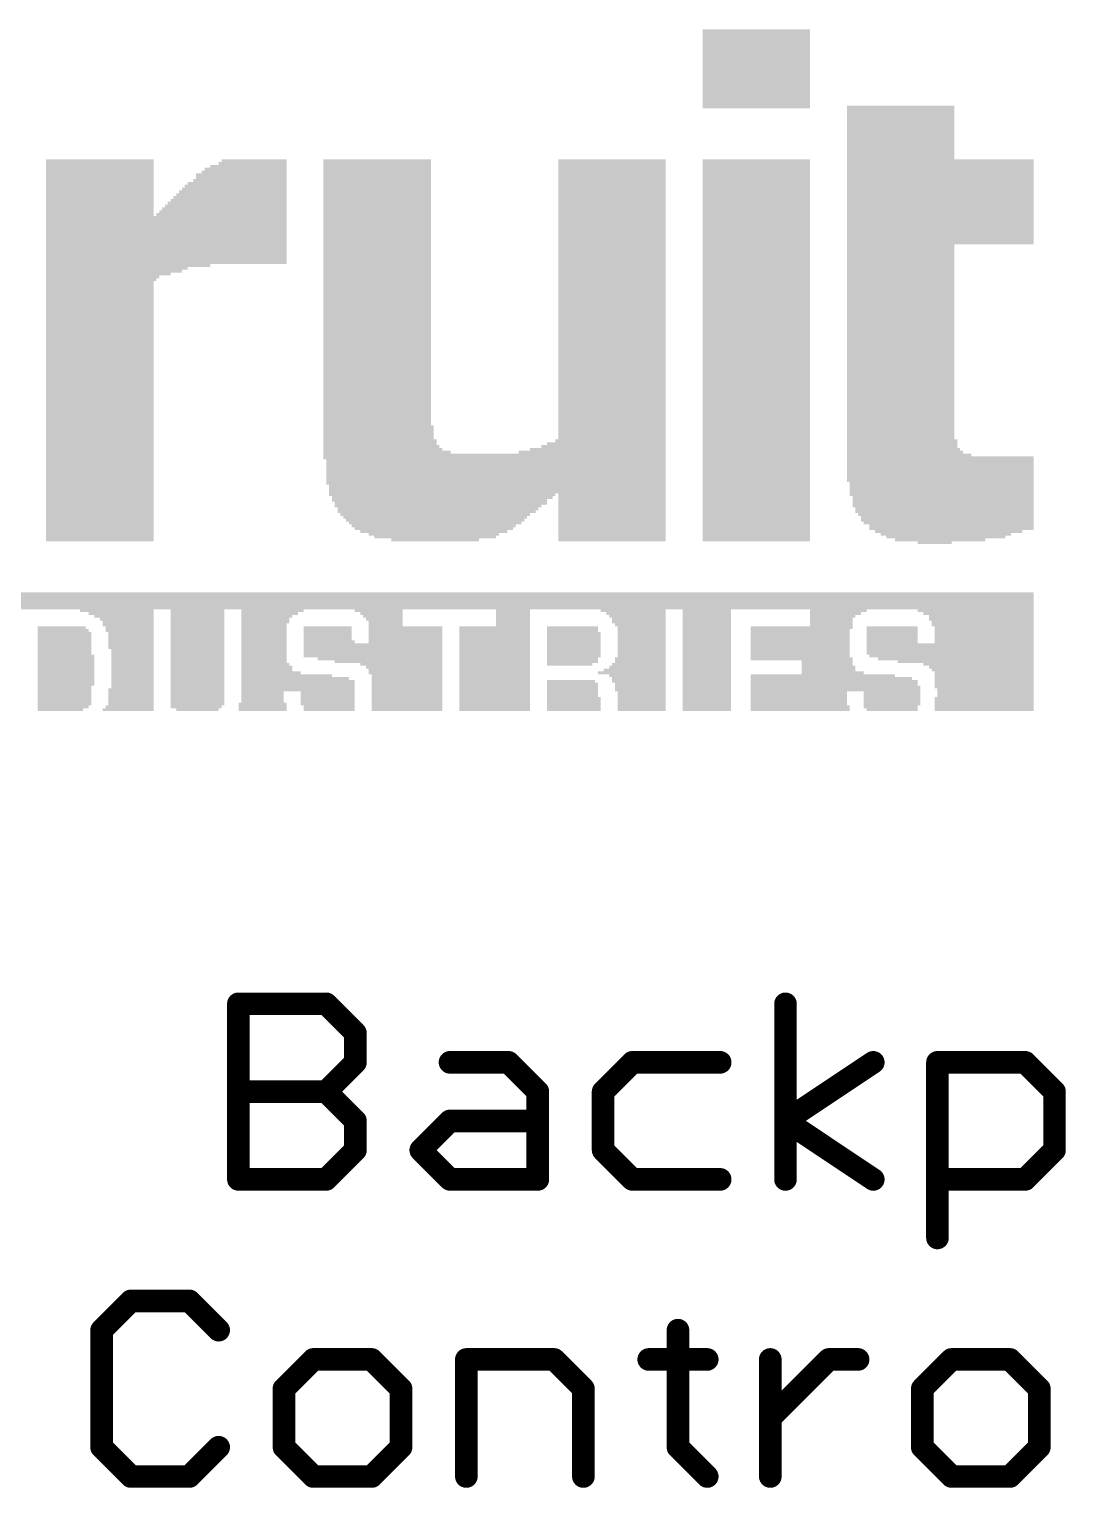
# Model space of a CAD drawing. Extents: x -31 to 165, y 0 to 136.
# Drawn here: x 90.23 to 99.54, y 23.62 to 36.72 of the extents above; entities that cross this region are included whole.
import ezdxf

# ---------------------------------------------------------------- set-up
doc = ezdxf.new("R2010")
doc.units = 0
doc.layers.add('21', color=40, linetype='CONTINUOUS')

# ---------------------------------------------------------------- blocks, each defined once
blk = doc.blocks.new('RECT')
blk.add_solid([(-0.5, -0.5), (0.5, -0.5), (-0.5, 0.5), (0.5, 0.5)])

msp = doc.modelspace()

# ---------------------------------------------------------------- linework, layer by layer
at = {"layer": '21', "const_width": 0.2032}
for points in [[(92.111, 26.3906), (92.111, 27.9667)], [(92.111, 27.9667), (92.899, 27.9667)], [(92.899, 27.9667), (93.1617, 27.7041)], [(97.0224, 26.3906), (97.0224, 27.9667)], [(93.1617, 27.7041), (93.1617, 27.4414)], [(93.1617, 27.4414), (92.899, 27.1787)], [(94.0108, 27.4414), (94.5362, 27.4414)], [(94.5362, 27.4414), (94.7989, 27.1787)], [(95.648, 27.4414), (95.3853, 27.1787)], [(96.436, 27.4414), (95.648, 27.4414)], [(97.0224, 26.916), (97.8105, 27.4414)], [(98.3867, 25.8652), (98.3867, 27.4414)], [(98.3867, 27.4414), (99.1748, 27.4414)], [(99.1748, 27.4414), (99.4375, 27.1787)], [(92.111, 27.1787), (92.899, 27.1787)], [(92.899, 27.1787), (93.1617, 26.916)], [(94.7989, 27.1787), (94.7989, 26.3906)], [(95.3853, 27.1787), (95.3853, 26.6533)], [(99.4375, 27.1787), (99.4375, 26.6533)], [(93.1617, 26.916), (93.1617, 26.6533)], [(93.7481, 26.6533), (94.0108, 26.916)], [(94.0108, 26.916), (94.7989, 26.916)], [(97.8105, 26.3906), (97.0224, 26.916)], [(93.1617, 26.6533), (92.899, 26.3906)], [(94.0108, 26.3906), (93.7481, 26.6533)], [(95.3853, 26.6533), (95.648, 26.3906)], [(99.4375, 26.6533), (99.1748, 26.3906)], [(92.899, 26.3906), (92.111, 26.3906)], [(94.7989, 26.3906), (94.0108, 26.3906)], [(95.648, 26.3906), (96.436, 26.3906)], [(99.1748, 26.3906), (98.3867, 26.3906)], [(91.1458, 25.2997), (90.8831, 25.0371)], [(91.6712, 25.2997), (91.1458, 25.2997)], [(91.9339, 25.0371), (91.6712, 25.2997)], [(90.8831, 25.0371), (90.8831, 23.9863)], [(96.0573, 25.0371), (96.0573, 23.9863)], [(92.7829, 24.7744), (92.5202, 24.5117)], [(93.3083, 24.7744), (92.7829, 24.7744)], [(93.571, 24.5117), (93.3083, 24.7744)], [(94.1574, 23.7236), (94.1574, 24.7744)], [(94.1574, 24.7744), (94.9455, 24.7744)], [(94.9455, 24.7744), (95.2082, 24.5117)], [(95.7946, 24.7744), (96.3199, 24.7744)], [(96.886, 23.7236), (96.886, 24.7744)], [(96.886, 24.249), (97.4114, 24.7744)], [(97.4114, 24.7744), (97.6741, 24.7744)], [(98.513, 24.7744), (98.2503, 24.5117)], [(99.0384, 24.7744), (98.513, 24.7744)], [(99.3011, 24.5117), (99.0384, 24.7744)], [(92.5202, 24.5117), (92.5202, 23.9863)], [(93.571, 23.9863), (93.571, 24.5117)], [(95.2082, 24.5117), (95.2082, 23.7236)], [(98.2503, 24.5117), (98.2503, 23.9863)], [(99.3011, 23.9863), (99.3011, 24.5117)], [(90.8831, 23.9863), (91.1458, 23.7236)], [(91.6712, 23.7236), (91.9339, 23.9863)], [(92.5202, 23.9863), (92.7829, 23.7236)], [(93.3083, 23.7236), (93.571, 23.9863)], [(96.0573, 23.9863), (96.3199, 23.7236)], [(98.2503, 23.9863), (98.513, 23.7236)], [(99.0384, 23.7236), (99.3011, 23.9863)], [(91.1458, 23.7236), (91.6712, 23.7236)], [(92.7829, 23.7236), (93.3083, 23.7236)], [(98.513, 23.7236), (99.0384, 23.7236)]]:
    msp.add_lwpolyline(points, dxfattribs=at)
at = {"layer": '21', "const_width": 0.1016}
for points in [[(92.1618, 27.9667, 1), (92.0602, 27.9667)], [(92.111, 28.0175, 1), (92.111, 27.9159)], [(92.935, 28.0027, 1), (92.8631, 27.9308)], [(92.899, 27.9159, 1), (92.899, 28.0175)], [(97.0732, 27.9667, 1), (96.9716, 27.9667)], [(93.2125, 27.7041, 1), (93.1109, 27.7041)], [(93.1258, 27.6681, 1), (93.1976, 27.74)], [(93.1976, 27.4054, 1), (93.1258, 27.4773)], [(94.0108, 27.4922, 1), (94.0108, 27.3906)], [(94.5721, 27.4773, 1), (94.5003, 27.4054)], [(94.5362, 27.3906, 1), (94.5362, 27.4922)], [(95.648, 27.4922, 1), (95.648, 27.3906)], [(95.6839, 27.4054, 1), (95.612, 27.4773)], [(96.436, 27.3906, 1), (96.436, 27.4922)], [(97.8387, 27.3991, 1), (97.7823, 27.4836)], [(98.4375, 27.4414, 1), (98.3359, 27.4414)], [(98.3867, 27.4922, 1), (98.3867, 27.3906)], [(99.2107, 27.4773, 1), (99.1389, 27.4054)], [(99.1748, 27.3906, 1), (99.1748, 27.4922)], [(93.1109, 27.4414, 1), (93.2125, 27.4414)], [(92.111, 27.2295, 1), (92.111, 27.1279)], [(92.935, 27.2146, 1), (92.8631, 27.1428)], [(92.8631, 27.2146, 1), (92.935, 27.1428)], [(92.899, 27.1279, 1), (92.899, 27.2295)], [(94.8497, 27.1787, 1), (94.7481, 27.1787)], [(94.763, 27.1428, 1), (94.8348, 27.2146)], [(95.4361, 27.1787, 1), (95.3345, 27.1787)], [(95.3494, 27.2146, 1), (95.4212, 27.1428)], [(99.4883, 27.1787, 1), (99.3867, 27.1787)], [(99.4016, 27.1428, 1), (99.4734, 27.2146)], [(93.2125, 26.916, 1), (93.1109, 26.916)], [(93.1258, 26.8801, 1), (93.1976, 26.9519)], [(94.0108, 26.9668, 1), (94.0108, 26.8652)], [(94.0467, 26.8801, 1), (93.9749, 26.9519)], [(94.7989, 26.8652, 1), (94.7989, 26.9668)], [(97.0506, 26.9582, 1), (96.9942, 26.8737)], [(96.9942, 26.9582, 1), (97.0506, 26.8737)], [(93.1976, 26.6174, 1), (93.1258, 26.6892)], [(93.784, 26.6892, 1), (93.7122, 26.6174)], [(93.7122, 26.6892, 1), (93.784, 26.6174)], [(95.4212, 26.6892, 1), (95.3494, 26.6174)], [(99.4734, 26.6174, 1), (99.4016, 26.6892)], [(93.1109, 26.6533, 1), (93.2125, 26.6533)], [(95.3345, 26.6533, 1), (95.4361, 26.6533)], [(99.3867, 26.6533, 1), (99.4883, 26.6533)], [(92.111, 26.4414, 1), (92.111, 26.3398)], [(92.8631, 26.4265, 1), (92.935, 26.3547)], [(92.899, 26.3398, 1), (92.899, 26.4414)], [(94.0108, 26.4414, 1), (94.0108, 26.3398)], [(93.9749, 26.3547, 1), (94.0467, 26.4265)], [(94.7989, 26.3398, 1), (94.7989, 26.4414)], [(95.648, 26.4414, 1), (95.648, 26.3398)], [(95.612, 26.3547, 1), (95.6839, 26.4265)], [(96.436, 26.3398, 1), (96.436, 26.4414)], [(97.7823, 26.3483, 1), (97.8387, 26.4329)], [(98.3867, 26.4414, 1), (98.3867, 26.3398)], [(99.1389, 26.4265, 1), (99.2107, 26.3547)], [(99.1748, 26.3398, 1), (99.1748, 26.4414)], [(92.0602, 26.3906, 1), (92.1618, 26.3906)], [(94.7481, 26.3906, 1), (94.8497, 26.3906)], [(96.9716, 26.3906, 1), (97.0732, 26.3906)], [(98.3359, 25.8652, 1), (98.4375, 25.8652)], [(91.1458, 25.3505, 1), (91.1458, 25.2489)], [(91.1817, 25.2638, 1), (91.1099, 25.3357)], [(91.7071, 25.3357, 1), (91.6352, 25.2638)], [(91.6712, 25.2489, 1), (91.6712, 25.3505)], [(90.9339, 25.0371, 1), (90.8323, 25.0371)], [(90.8472, 25.073, 1), (90.919, 25.0011)], [(91.8979, 25.0011, 1), (91.9698, 25.073)], [(96.1081, 25.0371, 1), (96.0065, 25.0371)], [(92.7829, 24.8252, 1), (92.7829, 24.7236)], [(92.8189, 24.7384, 1), (92.747, 24.8103)], [(93.3442, 24.8103, 1), (93.2724, 24.7384)], [(93.3083, 24.7236, 1), (93.3083, 24.8252)], [(94.2082, 24.7744, 1), (94.1066, 24.7744)], [(94.1574, 24.8252, 1), (94.1574, 24.7236)], [(94.9814, 24.8103, 1), (94.9096, 24.7384)], [(94.9455, 24.7236, 1), (94.9455, 24.8252)], [(95.7946, 24.8252, 1), (95.7946, 24.7236)], [(96.3199, 24.7236, 1), (96.3199, 24.8252)], [(96.9368, 24.7744, 1), (96.8352, 24.7744)], [(97.4114, 24.8252, 1), (97.4114, 24.7236)], [(97.4473, 24.7384, 1), (97.3755, 24.8103)], [(97.6741, 24.7236, 1), (97.6741, 24.8252)], [(98.513, 24.8252, 1), (98.513, 24.7236)], [(98.5489, 24.7384, 1), (98.4771, 24.8103)], [(99.0743, 24.8103, 1), (99.0024, 24.7384)], [(99.0384, 24.7236, 1), (99.0384, 24.8252)], [(92.571, 24.5117, 1), (92.4694, 24.5117)], [(92.4843, 24.5476, 1), (92.5562, 24.4758)], [(93.6218, 24.5117, 1), (93.5202, 24.5117)], [(93.5351, 24.4758, 1), (93.6069, 24.5476)], [(95.259, 24.5117, 1), (95.1574, 24.5117)], [(95.1722, 24.4758, 1), (95.2441, 24.5476)], [(98.3011, 24.5117, 1), (98.1995, 24.5117)], [(98.2144, 24.5476, 1), (98.2862, 24.4758)], [(99.3519, 24.5117, 1), (99.2503, 24.5117)], [(99.2651, 24.4758, 1), (99.337, 24.5476)], [(96.8501, 24.2849, 1), (96.9219, 24.2131)], [(90.919, 24.0222, 1), (90.8472, 23.9504)], [(90.8323, 23.9863, 1), (90.9339, 23.9863)], [(91.9698, 23.9504, 1), (91.8979, 24.0222)], [(92.5562, 24.0222, 1), (92.4843, 23.9504)], [(92.4694, 23.9863, 1), (92.571, 23.9863)], [(93.5202, 23.9863, 1), (93.6218, 23.9863)], [(93.6069, 23.9504, 1), (93.5351, 24.0222)], [(96.0932, 24.0222, 1), (96.0213, 23.9504)], [(96.0065, 23.9863, 1), (96.1081, 23.9863)], [(98.2862, 24.0222, 1), (98.2144, 23.9504)], [(98.1995, 23.9863, 1), (98.3011, 23.9863)], [(99.2503, 23.9863, 1), (99.3519, 23.9863)], [(99.337, 23.9504, 1), (99.2651, 24.0222)], [(91.1458, 23.7744, 1), (91.1458, 23.6728)], [(91.1099, 23.6877, 1), (91.1817, 23.7595)], [(91.6352, 23.7595, 1), (91.7071, 23.6877)], [(91.6712, 23.6728, 1), (91.6712, 23.7744)], [(92.7829, 23.7744, 1), (92.7829, 23.6728)], [(92.747, 23.6877, 1), (92.8189, 23.7595)], [(93.2724, 23.7595, 1), (93.3442, 23.6877)], [(93.3083, 23.6728, 1), (93.3083, 23.7744)], [(94.1066, 23.7236, 1), (94.2082, 23.7236)], [(95.1574, 23.7236, 1), (95.259, 23.7236)], [(96.284, 23.6877, 1), (96.3559, 23.7595)], [(96.8352, 23.7236, 1), (96.9368, 23.7236)], [(98.513, 23.7744, 1), (98.513, 23.6728)], [(98.4771, 23.6877, 1), (98.5489, 23.7595)], [(99.0024, 23.7595, 1), (99.0743, 23.6877)], [(99.0384, 23.6728, 1), (99.0384, 23.7744)]]:
    msp.add_lwpolyline(points, format="xyb", dxfattribs=at)

# ---------------------------------------------------------------- block references
at = {"layer": '21', "yscale": 0.0254}
for p, xscale in [((96.7605, 36.703), 0.9652), ((96.7605, 36.6776), 0.9652), ((96.7605, 36.6522), 0.9652), ((96.7605, 36.6268), 0.9652), ((96.7605, 36.6014), 0.9652), ((96.7605, 36.576), 0.9652), ((96.7605, 36.5506), 0.9652), ((96.7605, 36.5252), 0.9652), ((96.7605, 36.4998), 0.9652), ((96.7605, 36.4744), 0.9652), ((96.7605, 36.449), 0.9652), ((96.7605, 36.4236), 0.9652), ((96.7605, 36.3982), 0.9652), ((96.7605, 36.3728), 0.9652), ((96.7605, 36.3474), 0.9652), ((96.7605, 36.322), 0.9652), ((96.7605, 36.2966), 0.9652), ((96.7605, 36.2712), 0.9652), ((96.7605, 36.2458), 0.9652), ((96.7605, 36.2204), 0.9652), ((96.7605, 36.195), 0.9652), ((96.7605, 36.1696), 0.9652), ((96.7605, 36.1442), 0.9652), ((96.7605, 36.1188), 0.9652), ((96.7605, 36.0934), 0.9652), ((96.7605, 36.068), 0.9652), ((96.7605, 36.0426), 0.9652), ((96.7605, 36.0172), 0.9652), ((98.0559, 36.0172), 0.9652), ((98.0559, 35.9918), 0.9652), ((98.0559, 35.9664), 0.9652), ((98.0559, 35.941), 0.9652), ((98.0559, 35.9156), 0.9652), ((98.0559, 35.8902), 0.9652), ((98.0559, 35.8648), 0.9652), ((98.0559, 35.8394), 0.9652), ((98.0559, 35.814), 0.9652), ((98.0559, 35.7886), 0.9652), ((98.0559, 35.7632), 0.9652), ((98.0559, 35.7378), 0.9652), ((98.0559, 35.7124), 0.9652), ((98.0559, 35.687), 0.9652), ((98.0559, 35.6616), 0.9652), ((98.0559, 35.6362), 0.9652), ((98.0559, 35.6108), 0.9652), ((90.8677, 35.5346), 0.9652), ((90.8677, 35.5092), 0.9652), ((90.8677, 35.4838), 0.9652), ((92.2012, 35.4838), 0.6858), ((92.2393, 35.5092), 0.6096), ((92.252, 35.5346), 0.5842), ((93.3569, 35.5346), 0.9652), ((93.3569, 35.5092), 0.9652), ((93.3569, 35.4838), 0.9652), ((95.4651, 35.5346), 0.9652), ((95.4651, 35.5092), 0.9652), ((95.4651, 35.4838), 0.9652), ((96.7605, 35.5346), 0.9652), ((96.7605, 35.5092), 0.9652), ((96.7605, 35.4838), 0.9652), ((98.0559, 35.5854), 0.9652), ((98.0559, 35.56), 0.9652), ((98.4115, 35.5346), 1.6764), ((98.4115, 35.5092), 1.6764), ((98.4115, 35.4838), 1.6764), ((90.8677, 35.4584), 0.9652), ((90.8677, 35.433), 0.9652), ((90.8677, 35.4076), 0.9652), ((90.8677, 35.3822), 0.9652), ((90.8677, 35.3568), 0.9652), ((92.125, 35.3568), 0.8382), ((92.1377, 35.4076), 0.8128), ((92.1377, 35.3822), 0.8128), ((92.1631, 35.433), 0.762), ((92.1758, 35.4584), 0.7366), ((93.3569, 35.4584), 0.9652), ((93.3569, 35.433), 0.9652), ((93.3569, 35.4076), 0.9652), ((93.3569, 35.3822), 0.9652), ((93.3569, 35.3568), 0.9652), ((95.4651, 35.4584), 0.9652), ((95.4651, 35.433), 0.9652), ((95.4651, 35.4076), 0.9652), ((95.4651, 35.3822), 0.9652), ((95.4651, 35.3568), 0.9652), ((96.7605, 35.4584), 0.9652), ((96.7605, 35.433), 0.9652), ((96.7605, 35.4076), 0.9652), ((96.7605, 35.3822), 0.9652), ((96.7605, 35.3568), 0.9652), ((98.4115, 35.4584), 1.6764), ((98.4115, 35.433), 1.6764), ((98.4115, 35.4076), 1.6764), ((98.4115, 35.3822), 1.6764), ((98.4115, 35.3568), 1.6764), ((90.8677, 35.3314), 0.9652), ((90.8677, 35.306), 0.9652), ((90.8677, 35.2806), 0.9652), ((90.8677, 35.2552), 0.9652), ((90.8677, 35.2298), 0.9652), ((92.0488, 35.2298), 0.9906), ((92.0615, 35.2552), 0.9652), ((92.0742, 35.2806), 0.9398), ((92.0869, 35.306), 0.9144), ((92.0996, 35.3314), 0.889), ((93.3569, 35.3314), 0.9652), ((93.3569, 35.306), 0.9652), ((93.3569, 35.2806), 0.9652), ((93.3569, 35.2552), 0.9652), ((93.3569, 35.2298), 0.9652), ((95.4651, 35.3314), 0.9652), ((95.4651, 35.306), 0.9652), ((95.4651, 35.2806), 0.9652), ((95.4651, 35.2552), 0.9652), ((95.4651, 35.2298), 0.9652), ((96.7605, 35.3314), 0.9652), ((96.7605, 35.306), 0.9652), ((96.7605, 35.2806), 0.9652), ((96.7605, 35.2552), 0.9652), ((96.7605, 35.2298), 0.9652), ((98.4115, 35.3314), 1.6764), ((98.4115, 35.306), 1.6764), ((98.4115, 35.2806), 1.6764), ((98.4115, 35.2552), 1.6764), ((98.4115, 35.2298), 1.6764), ((90.8677, 35.2044), 0.9652), ((90.8677, 35.179), 0.9652), ((90.8677, 35.1536), 0.9652), ((90.8677, 35.1282), 0.9652), ((90.8677, 35.1028), 0.9652), ((91.9853, 35.1028), 1.1176), ((91.998, 35.1282), 1.0922), ((92.0107, 35.1536), 1.0668), ((92.0234, 35.179), 1.0414), ((92.0361, 35.2044), 1.016), ((93.3569, 35.2044), 0.9652), ((93.3569, 35.179), 0.9652), ((93.3569, 35.1536), 0.9652), ((93.3569, 35.1282), 0.9652), ((93.3569, 35.1028), 0.9652), ((95.4651, 35.2044), 0.9652), ((95.4651, 35.179), 0.9652), ((95.4651, 35.1536), 0.9652), ((95.4651, 35.1282), 0.9652), ((95.4651, 35.1028), 0.9652), ((96.7605, 35.2044), 0.9652), ((96.7605, 35.179), 0.9652), ((96.7605, 35.1536), 0.9652), ((96.7605, 35.1282), 0.9652), ((96.7605, 35.1028), 0.9652), ((98.4115, 35.2044), 1.6764), ((98.4115, 35.179), 1.6764), ((98.4115, 35.1536), 1.6764), ((98.4115, 35.1282), 1.6764), ((98.4115, 35.1028), 1.6764), ((90.8677, 35.0774), 0.9652), ((90.8677, 35.052), 0.9652), ((91.4646, 35.0266), 2.159), ((91.4646, 35.0012), 2.159), ((91.4646, 34.9758), 2.159), ((91.4646, 34.9504), 2.159), ((91.9599, 35.052), 1.1684), ((91.9726, 35.0774), 1.143), ((93.3569, 35.0774), 0.9652), ((93.3569, 35.052), 0.9652), ((93.3569, 35.0266), 0.9652), ((93.3569, 35.0012), 0.9652), ((93.3569, 34.9758), 0.9652), ((93.3569, 34.9504), 0.9652), ((95.4651, 35.0774), 0.9652), ((95.4651, 35.052), 0.9652), ((95.4651, 35.0266), 0.9652), ((95.4651, 35.0012), 0.9652), ((95.4651, 34.9758), 0.9652), ((95.4651, 34.9504), 0.9652), ((96.7605, 35.0774), 0.9652), ((96.7605, 35.052), 0.9652), ((96.7605, 35.0266), 0.9652), ((96.7605, 35.0012), 0.9652), ((96.7605, 34.9758), 0.9652), ((96.7605, 34.9504), 0.9652), ((98.4115, 35.0774), 1.6764), ((98.4115, 35.052), 1.6764), ((98.4115, 35.0266), 1.6764), ((98.4115, 35.0012), 1.6764), ((98.4115, 34.9758), 1.6764), ((98.4115, 34.9504), 1.6764), ((91.4646, 34.925), 2.159), ((91.4646, 34.8996), 2.159), ((91.4646, 34.8742), 2.159), ((91.4646, 34.8488), 2.159), ((91.4646, 34.8234), 2.159), ((93.3569, 34.925), 0.9652), ((93.3569, 34.8996), 0.9652), ((93.3569, 34.8742), 0.9652), ((93.3569, 34.8488), 0.9652), ((93.3569, 34.8234), 0.9652), ((95.4651, 34.925), 0.9652), ((95.4651, 34.8996), 0.9652), ((95.4651, 34.8742), 0.9652), ((95.4651, 34.8488), 0.9652), ((95.4651, 34.8234), 0.9652), ((96.7605, 34.925), 0.9652), ((96.7605, 34.8996), 0.9652), ((96.7605, 34.8742), 0.9652), ((96.7605, 34.8488), 0.9652), ((96.7605, 34.8234), 0.9652), ((98.4115, 34.925), 1.6764), ((98.4115, 34.8996), 1.6764), ((98.4115, 34.8742), 1.6764), ((98.4115, 34.8488), 1.6764), ((98.4115, 34.8234), 1.6764), ((91.4646, 34.798), 2.159), ((91.4646, 34.7726), 2.159), ((91.4646, 34.7472), 2.159), ((91.4646, 34.7218), 2.159), ((91.4646, 34.6964), 2.159), ((93.3569, 34.798), 0.9652), ((93.3569, 34.7726), 0.9652), ((93.3569, 34.7472), 0.9652), ((93.3569, 34.7218), 0.9652), ((93.3569, 34.6964), 0.9652), ((95.4651, 34.798), 0.9652), ((95.4651, 34.7726), 0.9652), ((95.4651, 34.7472), 0.9652), ((95.4651, 34.7218), 0.9652), ((95.4651, 34.6964), 0.9652), ((96.7605, 34.798), 0.9652), ((96.7605, 34.7726), 0.9652), ((96.7605, 34.7472), 0.9652), ((96.7605, 34.7218), 0.9652), ((96.7605, 34.6964), 0.9652), ((98.4115, 34.798), 1.6764), ((98.0559, 34.7726), 0.9652), ((98.0559, 34.7472), 0.9652), ((98.0559, 34.7218), 0.9652), ((98.0559, 34.6964), 0.9652), ((91.4646, 34.671), 2.159), ((91.4646, 34.6456), 2.159), ((91.4646, 34.6202), 2.159), ((91.1217, 34.5948), 1.4732), ((91.0201, 34.5694), 1.27), ((93.3569, 34.671), 0.9652), ((93.3569, 34.6456), 0.9652), ((93.3569, 34.6202), 0.9652), ((93.3569, 34.5948), 0.9652), ((93.3569, 34.5694), 0.9652), ((95.4651, 34.671), 0.9652), ((95.4651, 34.6456), 0.9652), ((95.4651, 34.6202), 0.9652), ((95.4651, 34.5948), 0.9652), ((95.4651, 34.5694), 0.9652), ((96.7605, 34.671), 0.9652), ((96.7605, 34.6456), 0.9652), ((96.7605, 34.6202), 0.9652), ((96.7605, 34.5948), 0.9652), ((96.7605, 34.5694), 0.9652), ((98.0559, 34.671), 0.9652), ((98.0559, 34.6456), 0.9652), ((98.0559, 34.6202), 0.9652), ((98.0559, 34.5948), 0.9652), ((98.0559, 34.5694), 0.9652), ((90.9947, 34.544), 1.2192), ((90.9439, 34.5186), 1.1176), ((90.8931, 34.4932), 1.016), ((90.8804, 34.4678), 0.9906), ((90.8677, 34.4424), 0.9652), ((93.3569, 34.544), 0.9652), ((93.3569, 34.5186), 0.9652), ((93.3569, 34.4932), 0.9652), ((93.3569, 34.4678), 0.9652), ((93.3569, 34.4424), 0.9652), ((95.4651, 34.544), 0.9652), ((95.4651, 34.5186), 0.9652), ((95.4651, 34.4932), 0.9652), ((95.4651, 34.4678), 0.9652), ((95.4651, 34.4424), 0.9652), ((96.7605, 34.544), 0.9652), ((96.7605, 34.5186), 0.9652), ((96.7605, 34.4932), 0.9652), ((96.7605, 34.4678), 0.9652), ((96.7605, 34.4424), 0.9652), ((98.0559, 34.544), 0.9652), ((98.0559, 34.5186), 0.9652), ((98.0559, 34.4932), 0.9652), ((98.0559, 34.4678), 0.9652), ((98.0559, 34.4424), 0.9652), ((90.8677, 34.417), 0.9652), ((90.8677, 34.3916), 0.9652), ((90.8677, 34.3662), 0.9652), ((90.8677, 34.3408), 0.9652), ((90.8677, 34.3154), 0.9652), ((93.3569, 34.417), 0.9652), ((93.3569, 34.3916), 0.9652), ((93.3569, 34.3662), 0.9652), ((93.3569, 34.3408), 0.9652), ((93.3569, 34.3154), 0.9652), ((95.4651, 34.417), 0.9652), ((95.4651, 34.3916), 0.9652), ((95.4651, 34.3662), 0.9652), ((95.4651, 34.3408), 0.9652), ((95.4651, 34.3154), 0.9652), ((96.7605, 34.417), 0.9652), ((96.7605, 34.3916), 0.9652), ((96.7605, 34.3662), 0.9652), ((96.7605, 34.3408), 0.9652), ((96.7605, 34.3154), 0.9652), ((98.0559, 34.417), 0.9652), ((98.0559, 34.3916), 0.9652), ((98.0559, 34.3662), 0.9652), ((98.0559, 34.3408), 0.9652), ((98.0559, 34.3154), 0.9652), ((90.8677, 34.29), 0.9652), ((90.8677, 34.2646), 0.9652), ((90.8677, 34.2392), 0.9652), ((90.8677, 34.2138), 0.9652), ((90.8677, 34.1884), 0.9652), ((90.8677, 34.163), 0.9652), ((93.3569, 34.29), 0.9652), ((93.3569, 34.2646), 0.9652), ((93.3569, 34.2392), 0.9652), ((93.3569, 34.2138), 0.9652), ((93.3569, 34.1884), 0.9652), ((93.3569, 34.163), 0.9652), ((95.4651, 34.29), 0.9652), ((95.4651, 34.2646), 0.9652), ((95.4651, 34.2392), 0.9652), ((95.4651, 34.2138), 0.9652), ((95.4651, 34.1884), 0.9652), ((95.4651, 34.163), 0.9652), ((96.7605, 34.29), 0.9652), ((96.7605, 34.2646), 0.9652), ((96.7605, 34.2392), 0.9652), ((96.7605, 34.2138), 0.9652), ((96.7605, 34.1884), 0.9652), ((96.7605, 34.163), 0.9652), ((98.0559, 34.29), 0.9652), ((98.0559, 34.2646), 0.9652), ((98.0559, 34.2392), 0.9652), ((98.0559, 34.2138), 0.9652), ((98.0559, 34.1884), 0.9652), ((98.0559, 34.163), 0.9652), ((90.8677, 34.1376), 0.9652), ((90.8677, 34.1122), 0.9652), ((90.8677, 34.0868), 0.9652), ((90.8677, 34.0614), 0.9652), ((90.8677, 34.036), 0.9652), ((93.3569, 34.1376), 0.9652), ((93.3569, 34.1122), 0.9652), ((93.3569, 34.0868), 0.9652), ((93.3569, 34.0614), 0.9652), ((93.3569, 34.036), 0.9652), ((95.4651, 34.1376), 0.9652), ((95.4651, 34.1122), 0.9652), ((95.4651, 34.0868), 0.9652), ((95.4651, 34.0614), 0.9652), ((95.4651, 34.036), 0.9652), ((96.7605, 34.1376), 0.9652), ((96.7605, 34.1122), 0.9652), ((96.7605, 34.0868), 0.9652), ((96.7605, 34.0614), 0.9652), ((96.7605, 34.036), 0.9652), ((98.0559, 34.1376), 0.9652), ((98.0559, 34.1122), 0.9652), ((98.0559, 34.0868), 0.9652), ((98.0559, 34.0614), 0.9652), ((98.0559, 34.036), 0.9652), ((90.8677, 34.0106), 0.9652), ((90.8677, 33.9852), 0.9652), ((90.8677, 33.9598), 0.9652), ((90.8677, 33.9344), 0.9652), ((90.8677, 33.909), 0.9652), ((93.3569, 34.0106), 0.9652), ((93.3569, 33.9852), 0.9652), ((93.3569, 33.9598), 0.9652), ((93.3569, 33.9344), 0.9652), ((93.3569, 33.909), 0.9652), ((95.4651, 34.0106), 0.9652), ((95.4651, 33.9852), 0.9652), ((95.4651, 33.9598), 0.9652), ((95.4651, 33.9344), 0.9652), ((95.4651, 33.909), 0.9652), ((96.7605, 34.0106), 0.9652), ((96.7605, 33.9852), 0.9652), ((96.7605, 33.9598), 0.9652), ((96.7605, 33.9344), 0.9652), ((96.7605, 33.909), 0.9652), ((98.0559, 34.0106), 0.9652), ((98.0559, 33.9852), 0.9652), ((98.0559, 33.9598), 0.9652), ((98.0559, 33.9344), 0.9652), ((98.0559, 33.909), 0.9652), ((90.8677, 33.8836), 0.9652), ((90.8677, 33.8582), 0.9652), ((90.8677, 33.8328), 0.9652), ((90.8677, 33.8074), 0.9652), ((90.8677, 33.782), 0.9652), ((93.3569, 33.8836), 0.9652), ((93.3569, 33.8582), 0.9652), ((93.3569, 33.8328), 0.9652), ((93.3569, 33.8074), 0.9652), ((93.3569, 33.782), 0.9652), ((95.4651, 33.8836), 0.9652), ((95.4651, 33.8582), 0.9652), ((95.4651, 33.8328), 0.9652), ((95.4651, 33.8074), 0.9652), ((95.4651, 33.782), 0.9652), ((96.7605, 33.8836), 0.9652), ((96.7605, 33.8582), 0.9652), ((96.7605, 33.8328), 0.9652), ((96.7605, 33.8074), 0.9652), ((96.7605, 33.782), 0.9652), ((98.0559, 33.8836), 0.9652), ((98.0559, 33.8582), 0.9652), ((98.0559, 33.8328), 0.9652), ((98.0559, 33.8074), 0.9652), ((98.0559, 33.782), 0.9652), ((90.8677, 33.7566), 0.9652), ((90.8677, 33.7312), 0.9652), ((90.8677, 33.7058), 0.9652), ((90.8677, 33.6804), 0.9652), ((90.8677, 33.655), 0.9652), ((93.3569, 33.7566), 0.9652), ((93.3569, 33.7312), 0.9652), ((93.3569, 33.7058), 0.9652), ((93.3569, 33.6804), 0.9652), ((93.3569, 33.655), 0.9652), ((95.4651, 33.7566), 0.9652), ((95.4651, 33.7312), 0.9652), ((95.4651, 33.7058), 0.9652), ((95.4651, 33.6804), 0.9652), ((95.4651, 33.655), 0.9652), ((96.7605, 33.7566), 0.9652), ((96.7605, 33.7312), 0.9652), ((96.7605, 33.7058), 0.9652), ((96.7605, 33.6804), 0.9652), ((96.7605, 33.655), 0.9652), ((98.0559, 33.7566), 0.9652), ((98.0559, 33.7312), 0.9652), ((98.0559, 33.7058), 0.9652), ((98.0559, 33.6804), 0.9652), ((98.0559, 33.655), 0.9652), ((90.8677, 33.6296), 0.9652), ((90.8677, 33.6042), 0.9652), ((90.8677, 33.5788), 0.9652), ((90.8677, 33.5534), 0.9652), ((90.8677, 33.528), 0.9652), ((93.3569, 33.6296), 0.9652), ((93.3569, 33.6042), 0.9652), ((93.3569, 33.5788), 0.9652), ((93.3569, 33.5534), 0.9652), ((93.3569, 33.528), 0.9652), ((95.4651, 33.6296), 0.9652), ((95.4651, 33.6042), 0.9652), ((95.4651, 33.5788), 0.9652), ((95.4651, 33.5534), 0.9652), ((95.4651, 33.528), 0.9652), ((96.7605, 33.6296), 0.9652), ((96.7605, 33.6042), 0.9652), ((96.7605, 33.5788), 0.9652), ((96.7605, 33.5534), 0.9652), ((96.7605, 33.528), 0.9652), ((98.0559, 33.6296), 0.9652), ((98.0559, 33.6042), 0.9652), ((98.0559, 33.5788), 0.9652), ((98.0559, 33.5534), 0.9652), ((98.0559, 33.528), 0.9652), ((90.8677, 33.5026), 0.9652), ((90.8677, 33.4772), 0.9652), ((90.8677, 33.4518), 0.9652), ((90.8677, 33.4264), 0.9652), ((90.8677, 33.401), 0.9652), ((93.3569, 33.5026), 0.9652), ((93.3569, 33.4772), 0.9652), ((93.3569, 33.4518), 0.9652), ((93.3569, 33.4264), 0.9652), ((93.3569, 33.401), 0.9652), ((95.4651, 33.5026), 0.9652), ((95.4651, 33.4772), 0.9652), ((95.4651, 33.4518), 0.9652), ((95.4651, 33.4264), 0.9652), ((95.4651, 33.401), 0.9652), ((96.7605, 33.5026), 0.9652), ((96.7605, 33.4772), 0.9652), ((96.7605, 33.4518), 0.9652), ((96.7605, 33.4264), 0.9652), ((96.7605, 33.401), 0.9652), ((98.0559, 33.5026), 0.9652), ((98.0559, 33.4772), 0.9652), ((98.0559, 33.4518), 0.9652), ((98.0559, 33.4264), 0.9652), ((98.0559, 33.401), 0.9652), ((90.8677, 33.3756), 0.9652), ((90.8677, 33.3502), 0.9652), ((90.8677, 33.3248), 0.9652), ((90.8677, 33.2994), 0.9652), ((90.8677, 33.274), 0.9652), ((90.8677, 33.2486), 0.9652), ((93.3569, 33.3756), 0.9652), ((93.3569, 33.3502), 0.9652), ((93.3569, 33.3248), 0.9652), ((93.3569, 33.2994), 0.9652), ((93.3569, 33.274), 0.9652), ((93.3569, 33.2486), 0.9652), ((95.4651, 33.3756), 0.9652), ((95.4651, 33.3502), 0.9652), ((95.4651, 33.3248), 0.9652), ((95.4651, 33.2994), 0.9652), ((95.4651, 33.274), 0.9652), ((95.4651, 33.2486), 0.9652), ((96.7605, 33.3756), 0.9652), ((96.7605, 33.3502), 0.9652), ((96.7605, 33.3248), 0.9652), ((96.7605, 33.2994), 0.9652), ((96.7605, 33.274), 0.9652), ((96.7605, 33.2486), 0.9652), ((98.0559, 33.3756), 0.9652), ((98.0559, 33.3502), 0.9652), ((98.0559, 33.3248), 0.9652), ((98.0559, 33.2994), 0.9652), ((98.0559, 33.274), 0.9652), ((98.0559, 33.2486), 0.9652), ((90.8677, 33.2232), 0.9652), ((90.8677, 33.1978), 0.9652), ((90.8677, 33.1724), 0.9652), ((90.8677, 33.147), 0.9652), ((90.8677, 33.1216), 0.9652), ((93.3569, 33.2232), 0.9652), ((93.3569, 33.1978), 0.9652), ((93.3569, 33.1724), 0.9652), ((93.3696, 33.147), 0.9906), ((93.3696, 33.1216), 0.9906), ((95.4651, 33.2232), 0.9652), ((95.4651, 33.1978), 0.9652), ((95.4651, 33.1724), 0.9652), ((95.4651, 33.147), 0.9652), ((95.4651, 33.1216), 0.9652), ((96.7605, 33.2232), 0.9652), ((96.7605, 33.1978), 0.9652), ((96.7605, 33.1724), 0.9652), ((96.7605, 33.147), 0.9652), ((96.7605, 33.1216), 0.9652), ((98.0559, 33.2232), 0.9652), ((98.0559, 33.1978), 0.9652), ((98.0559, 33.1724), 0.9652), ((98.0559, 33.147), 0.9652), ((98.0559, 33.1216), 0.9652), ((90.8677, 33.0962), 0.9652), ((90.8677, 33.0708), 0.9652), ((90.8677, 33.0454), 0.9652), ((90.8677, 33.02), 0.9652), ((90.8677, 32.9946), 0.9652), ((93.3696, 33.0962), 0.9906), ((93.3696, 33.0708), 0.9906), ((93.3696, 33.0454), 0.9906), ((93.3823, 33.02), 1.016), ((93.3823, 32.9946), 1.016), ((95.4143, 32.9946), 1.0668), ((95.4524, 33.02), 0.9906), ((95.4651, 33.0962), 0.9652), ((95.4651, 33.0708), 0.9652), ((95.4651, 33.0454), 0.9652), ((96.7605, 33.0962), 0.9652), ((96.7605, 33.0708), 0.9652), ((96.7605, 33.0454), 0.9652), ((96.7605, 33.02), 0.9652), ((96.7605, 32.9946), 0.9652), ((98.0559, 33.0962), 0.9652), ((98.0559, 33.0708), 0.9652), ((98.0559, 33.0454), 0.9652), ((98.0686, 33.02), 0.9906), ((98.0686, 32.9946), 0.9906), ((90.8677, 32.9692), 0.9652), ((90.8677, 32.9438), 0.9652), ((90.8677, 32.9184), 0.9652), ((90.8677, 32.893), 0.9652), ((90.8677, 32.8676), 0.9652), ((93.395, 32.9692), 1.0414), ((93.4077, 32.9438), 1.0668), ((93.4458, 32.9184), 1.143), ((94.411, 32.893), 3.0734), ((94.411, 32.8676), 3.0734), ((95.2873, 32.9184), 1.3208), ((95.3381, 32.9438), 1.2192), ((95.3889, 32.9692), 1.1176), ((96.7605, 32.9692), 0.9652), ((96.7605, 32.9438), 0.9652), ((96.7605, 32.9184), 0.9652), ((96.7605, 32.893), 0.9652), ((96.7605, 32.8676), 0.9652), ((98.0686, 32.9692), 0.9906), ((98.0813, 32.9438), 1.016), ((98.094, 32.9184), 1.0414), ((98.1321, 32.893), 1.1176), ((98.4115, 32.8676), 1.6764), ((90.8677, 32.8422), 0.9652), ((90.8677, 32.8168), 0.9652), ((90.8677, 32.7914), 0.9652), ((90.8677, 32.766), 0.9652), ((90.8677, 32.7406), 0.9652), ((94.4237, 32.8422), 3.048), ((94.4237, 32.8168), 3.048), ((94.4237, 32.7914), 3.048), ((94.4237, 32.766), 3.048), ((94.4237, 32.7406), 3.048), ((96.7605, 32.8422), 0.9652), ((96.7605, 32.8168), 0.9652), ((96.7605, 32.7914), 0.9652), ((96.7605, 32.766), 0.9652), ((96.7605, 32.7406), 0.9652), ((98.4115, 32.8422), 1.6764), ((98.4115, 32.8168), 1.6764), ((98.4115, 32.7914), 1.6764), ((98.4115, 32.766), 1.6764), ((98.4115, 32.7406), 1.6764), ((90.8677, 32.7152), 0.9652), ((90.8677, 32.6898), 0.9652), ((90.8677, 32.6644), 0.9652), ((90.8677, 32.639), 0.9652), ((90.8677, 32.6136), 0.9652), ((94.4237, 32.7152), 3.048), ((94.4237, 32.6898), 3.048), ((94.4237, 32.6644), 3.048), ((94.4237, 32.639), 3.048), ((94.4364, 32.6136), 3.0226), ((96.7605, 32.7152), 0.9652), ((96.7605, 32.6898), 0.9652), ((96.7605, 32.6644), 0.9652), ((96.7605, 32.639), 0.9652), ((96.7605, 32.6136), 0.9652), ((98.4115, 32.7152), 1.6764), ((98.4115, 32.6898), 1.6764), ((98.4115, 32.6644), 1.6764), ((98.4242, 32.639), 1.651), ((98.4242, 32.6136), 1.651), ((90.8677, 32.5882), 0.9652), ((90.8677, 32.5628), 0.9652), ((90.8677, 32.5374), 0.9652), ((90.8677, 32.512), 0.9652), ((90.8677, 32.4866), 0.9652), ((90.8677, 32.4612), 0.9652), ((94.4364, 32.5882), 3.0226), ((94.4364, 32.5628), 3.0226), ((93.9411, 32.5374), 2.032), ((93.9411, 32.512), 1.9812), ((93.9157, 32.4866), 1.9304), ((93.9284, 32.4612), 1.905), ((95.4651, 32.5374), 0.9652), ((95.4651, 32.512), 0.9652), ((95.4651, 32.4866), 0.9652), ((95.4651, 32.4612), 0.9652), ((96.7605, 32.5882), 0.9652), ((96.7605, 32.5628), 0.9652), ((96.7605, 32.5374), 0.9652), ((96.7605, 32.512), 0.9652), ((96.7605, 32.4866), 0.9652), ((96.7605, 32.4612), 0.9652), ((98.4242, 32.5882), 1.651), ((98.4242, 32.5628), 1.651), ((98.4242, 32.5374), 1.651), ((98.4369, 32.512), 1.6256), ((98.4369, 32.4866), 1.6256), ((98.4369, 32.4612), 1.6256), ((90.8677, 32.4358), 0.9652), ((90.8677, 32.4104), 0.9652), ((90.8677, 32.385), 0.9652), ((90.8677, 32.3596), 0.9652), ((90.8677, 32.3342), 0.9652), ((93.903, 32.4358), 1.8542), ((93.903, 32.4104), 1.8034), ((93.8903, 32.385), 1.778), ((93.8776, 32.3596), 1.7018), ((93.8776, 32.3342), 1.651), ((95.4651, 32.4358), 0.9652), ((95.4651, 32.4104), 0.9652), ((95.4651, 32.385), 0.9652), ((95.4651, 32.3596), 0.9652), ((95.4651, 32.3342), 0.9652), ((96.7605, 32.4358), 0.9652), ((96.7605, 32.4104), 0.9652), ((96.7605, 32.385), 0.9652), ((96.7605, 32.3596), 0.9652), ((96.7605, 32.3342), 0.9652), ((98.4369, 32.4358), 1.6256), ((98.4496, 32.4104), 1.6002), ((98.4496, 32.385), 1.6002), ((98.4623, 32.3596), 1.5748), ((98.475, 32.3342), 1.5494), ((90.8677, 32.3088), 0.9652), ((90.8677, 32.2834), 0.9652), ((90.8677, 32.258), 0.9652), ((90.8677, 32.2326), 0.9652), ((90.8677, 32.2072), 0.9652), ((93.8776, 32.3088), 1.6002), ((93.8776, 32.2834), 1.5494), ((93.8649, 32.258), 1.4732), ((93.8649, 32.2326), 1.4224), ((93.8649, 32.2072), 1.3208), ((95.4651, 32.3088), 0.9652), ((95.4651, 32.2834), 0.9652), ((95.4651, 32.258), 0.9652), ((95.4651, 32.2326), 0.9652), ((95.4651, 32.2072), 0.9652), ((96.7605, 32.3088), 0.9652), ((96.7605, 32.2834), 0.9652), ((96.7605, 32.258), 0.9652), ((96.7605, 32.2326), 0.9652), ((96.7605, 32.2072), 0.9652), ((98.475, 32.3088), 1.5494), ((98.4877, 32.2834), 1.524), ((98.5131, 32.258), 1.4732), ((98.5131, 32.2326), 1.4732), ((98.4877, 32.2072), 1.3208), ((90.8677, 32.1818), 0.9652), ((90.8677, 32.1564), 0.9652), ((90.8677, 32.131), 0.9652), ((93.8649, 32.1818), 1.1684), ((93.8776, 32.1564), 1.0922), ((93.8776, 32.131), 0.7874), ((95.4651, 32.1818), 0.9652), ((95.4651, 32.1564), 0.9652), ((95.4651, 32.131), 0.9652), ((96.7605, 32.1818), 0.9652), ((96.7605, 32.1564), 0.9652), ((96.7605, 32.131), 0.9652), ((98.4623, 32.1818), 1.1684), ((98.4623, 32.1564), 1.0668), ((98.4115, 32.131), 0.8128), ((98.3607, 32.1056), 0.3048), ((88.6452, 31.6484), 21.209), ((88.6452, 31.623), 21.209), ((88.6452, 31.5976), 21.209), ((88.6452, 31.5722), 21.209), ((88.6452, 31.5468), 21.209), ((88.6452, 31.5214), 21.209), ((91.0201, 31.496), 0.6604), ((91.0582, 31.4706), 0.5842), ((91.0836, 31.4452), 0.5334), ((91.109, 31.4198), 0.4826), ((91.744, 31.496), 0.4826), ((91.744, 31.4706), 0.4826), ((91.744, 31.4452), 0.4826), ((91.744, 31.4198), 0.4826), ((92.4171, 31.496), 0.5588), ((92.3917, 31.4706), 0.508), ((92.3663, 31.4452), 0.4572), ((92.3536, 31.4198), 0.4318), ((93.3696, 31.496), 0.4318), ((93.395, 31.4706), 0.381), ((93.4077, 31.4452), 0.3556), ((93.4204, 31.4198), 0.3302), ((94.5761, 31.496), 0.3048), ((94.5761, 31.4706), 0.3048), ((94.5761, 31.4452), 0.3048), ((94.5761, 31.4198), 0.3048), ((95.6556, 31.496), 0.5842), ((95.681, 31.4706), 0.5334), ((95.6937, 31.4452), 0.508), ((95.7064, 31.4198), 0.4826), ((96.316, 31.496), 0.4318), ((96.316, 31.4706), 0.4318), ((96.316, 31.4452), 0.4318), ((96.316, 31.4198), 0.4318), ((97.4971, 31.496), 0.508), ((97.4717, 31.4706), 0.4572), ((97.4463, 31.4452), 0.4064), ((97.4336, 31.4198), 0.381), ((98.729, 31.496), 1.0414), ((98.7544, 31.4706), 0.9906), ((98.7798, 31.4452), 0.9398), ((98.7798, 31.4198), 0.9398), ((90.5248, 31.3436), 0.4318), ((90.5375, 31.3182), 0.4572), ((90.5502, 31.2928), 0.4826), ((91.1217, 31.3944), 0.4572), ((91.1217, 31.369), 0.4572), ((91.1344, 31.3436), 0.4318), ((91.1344, 31.3182), 0.4318), ((91.1471, 31.2928), 0.4064), ((91.744, 31.3944), 0.4826), ((91.744, 31.369), 0.4826), ((91.744, 31.3436), 0.4826), ((91.744, 31.3182), 0.4826), ((91.744, 31.2928), 0.4826), ((92.3536, 31.3944), 0.4318), ((92.3409, 31.369), 0.4064), ((92.3409, 31.3436), 0.4064), ((92.3409, 31.3182), 0.4064), ((92.3409, 31.2928), 0.4064), ((92.9124, 31.3436), 0.4318), ((92.9124, 31.3182), 0.4318), ((92.9124, 31.2928), 0.4318), ((93.4331, 31.3944), 0.3048), ((93.4331, 31.369), 0.3048), ((93.6109, 31.3436), 0.6604), ((93.6109, 31.3182), 0.6604), ((93.6109, 31.2928), 0.6604), ((94.411, 31.3436), 0.635), ((94.411, 31.3182), 0.635), ((94.411, 31.2928), 0.635), ((94.5761, 31.3944), 0.3048), ((94.5761, 31.369), 0.3048), ((95.1095, 31.3436), 0.4572), ((95.1095, 31.3182), 0.4572), ((95.1222, 31.2928), 0.4826), ((95.7064, 31.3944), 0.4826), ((95.7191, 31.369), 0.4572), ((95.7318, 31.3436), 0.4318), ((95.7318, 31.3182), 0.4318), ((95.7318, 31.2928), 0.4318), ((96.316, 31.3944), 0.4318), ((96.316, 31.369), 0.4318), ((96.316, 31.3436), 0.4318), ((96.316, 31.3182), 0.4318), ((96.316, 31.2928), 0.4318), ((97.1669, 31.3436), 0.9144), ((97.1542, 31.3182), 0.889), ((97.1542, 31.2928), 0.889), ((97.4336, 31.3944), 0.381), ((97.4336, 31.369), 0.381), ((97.9797, 31.3436), 0.4572), ((97.9797, 31.3182), 0.4572), ((97.9797, 31.2928), 0.4572), ((98.7925, 31.3944), 0.9144), ((98.7925, 31.369), 0.9144), ((98.8052, 31.3436), 0.889), ((98.8052, 31.3182), 0.889), ((98.8052, 31.2928), 0.889), ((90.5502, 31.2674), 0.4826), ((90.5502, 31.242), 0.4826), ((90.5502, 31.2166), 0.4826), ((90.5502, 31.1912), 0.4826), ((90.5502, 31.1658), 0.4826), ((91.1471, 31.2674), 0.4064), ((91.1471, 31.242), 0.4064), ((91.1471, 31.2166), 0.4064), ((91.1471, 31.1912), 0.4064), ((91.1471, 31.1658), 0.4064), ((91.744, 31.2674), 0.4826), ((91.744, 31.242), 0.4826), ((91.744, 31.2166), 0.4826), ((91.744, 31.1912), 0.4826), ((91.744, 31.1658), 0.4826), ((92.3409, 31.2674), 0.4064), ((92.3409, 31.242), 0.4064), ((92.3409, 31.2166), 0.4064), ((92.3409, 31.1912), 0.4064), ((92.3409, 31.1658), 0.4064), ((92.9124, 31.2674), 0.4318), ((92.9124, 31.242), 0.4318), ((92.9251, 31.2166), 0.4572), ((93.3188, 31.1912), 1.2446), ((93.3188, 31.1658), 1.2446), ((93.6109, 31.2674), 0.6604), ((93.6109, 31.242), 0.6604), ((93.6109, 31.2166), 0.6604), ((94.411, 31.2674), 0.635), ((94.411, 31.242), 0.635), ((94.411, 31.2166), 0.635), ((94.411, 31.1912), 0.635), ((94.411, 31.1658), 0.635), ((95.1222, 31.2674), 0.4826), ((95.1222, 31.242), 0.4826), ((95.1222, 31.2166), 0.4826), ((95.1222, 31.1912), 0.4826), ((95.1222, 31.1658), 0.4826), ((95.7318, 31.2674), 0.4318), ((95.7318, 31.242), 0.4318), ((95.7318, 31.2166), 0.4318), ((95.7318, 31.1912), 0.4318), ((95.7318, 31.1658), 0.4318), ((96.316, 31.2674), 0.4318), ((96.316, 31.242), 0.4318), ((96.316, 31.2166), 0.4318), ((96.316, 31.1912), 0.4318), ((96.316, 31.1658), 0.4318), ((97.1542, 31.2674), 0.889), ((97.1542, 31.242), 0.889), ((97.1542, 31.2166), 0.889), ((97.1542, 31.1912), 0.889), ((97.1542, 31.1658), 0.889), ((97.9797, 31.2674), 0.4572), ((97.9797, 31.242), 0.4572), ((97.9797, 31.2166), 0.4572), ((98.5004, 31.1912), 1.4986), ((98.5004, 31.1658), 1.4986), ((98.8052, 31.2674), 0.889), ((98.8052, 31.242), 0.889), ((98.8052, 31.2166), 0.889), ((90.5502, 31.1404), 0.4826), ((90.5502, 31.115), 0.4826), ((90.5629, 31.0896), 0.508), ((90.5629, 31.0642), 0.508), ((90.5629, 31.0388), 0.508), ((91.1598, 31.1404), 0.381), ((91.1598, 31.115), 0.381), ((91.1598, 31.0896), 0.381), ((91.1598, 31.0642), 0.381), ((91.1598, 31.0388), 0.381), ((91.744, 31.1404), 0.4826), ((91.744, 31.115), 0.4826), ((91.744, 31.0896), 0.4826), ((91.744, 31.0642), 0.4826), ((91.744, 31.0388), 0.4826), ((92.3409, 31.1404), 0.4064), ((92.3409, 31.115), 0.4064), ((92.3409, 31.0896), 0.4064), ((92.3409, 31.0642), 0.4064), ((92.3409, 31.0388), 0.4064), ((93.3188, 31.1404), 1.2446), ((93.3188, 31.115), 1.2446), ((93.3188, 31.0896), 1.2446), ((93.3823, 31.0642), 1.1176), ((93.4585, 31.0388), 0.9652), ((94.411, 31.1404), 0.635), ((94.411, 31.115), 0.635), ((94.411, 31.0896), 0.635), ((94.411, 31.0642), 0.635), ((94.411, 31.0388), 0.635), ((95.1222, 31.1404), 0.4826), ((95.1222, 31.115), 0.4826), ((95.1222, 31.0896), 0.4826), ((95.1095, 31.0642), 0.4572), ((95.1095, 31.0388), 0.4572), ((95.7191, 31.0642), 0.4572), ((95.7191, 31.0388), 0.4572), ((95.7318, 31.1404), 0.4318), ((95.7318, 31.115), 0.4318), ((95.7318, 31.0896), 0.4318), ((96.316, 31.1404), 0.4318), ((96.316, 31.115), 0.4318), ((96.316, 31.0896), 0.4318), ((96.316, 31.0642), 0.4318), ((96.316, 31.0388), 0.4318), ((97.1542, 31.1404), 0.889), ((97.1542, 31.115), 0.889), ((97.1542, 31.0896), 0.889), ((97.1669, 31.0642), 0.9144), ((97.3955, 31.0388), 0.4572), ((98.5004, 31.1404), 1.4986), ((98.5004, 31.115), 1.4986), ((98.5131, 31.0896), 1.4732), ((98.5512, 31.0642), 1.397), ((98.6401, 31.0388), 1.2192), ((90.5629, 31.0134), 0.508), ((90.5629, 30.988), 0.508), ((90.5629, 30.9626), 0.508), ((90.5629, 30.9372), 0.508), ((90.5629, 30.9118), 0.508), ((91.1598, 31.0134), 0.381), ((91.1598, 30.988), 0.381), ((91.1598, 30.9626), 0.381), ((91.1598, 30.9372), 0.381), ((91.1598, 30.9118), 0.381), ((91.744, 31.0134), 0.4826), ((91.744, 30.988), 0.4826), ((91.744, 30.9626), 0.4826), ((91.744, 30.9372), 0.4826), ((91.744, 30.9118), 0.4826), ((92.3536, 31.0134), 0.4318), ((92.3663, 30.988), 0.4572), ((92.3663, 30.9626), 0.4572), ((92.4044, 30.9372), 0.5334), ((92.5441, 30.9118), 0.8128), ((93.5728, 31.0134), 0.7366), ((93.5982, 30.988), 0.6858), ((93.6109, 30.9626), 0.6604), ((93.6109, 30.9372), 0.6604), ((93.6236, 30.9118), 0.635), ((94.411, 31.0134), 0.635), ((94.411, 30.988), 0.635), ((94.411, 30.9626), 0.635), ((94.411, 30.9372), 0.635), ((94.411, 30.9118), 0.635), ((95.0841, 31.0134), 0.4064), ((95.6429, 30.9372), 0.6096), ((95.6683, 30.9626), 0.5588), ((95.6937, 30.988), 0.508), ((95.6937, 30.9118), 0.508), ((95.7064, 31.0134), 0.4826), ((96.316, 31.0134), 0.4318), ((96.316, 30.988), 0.4318), ((96.316, 30.9626), 0.4318), ((96.316, 30.9372), 0.4318), ((96.316, 30.9118), 0.4318), ((97.3574, 30.9118), 1.2954), ((97.3955, 31.0134), 0.4572), ((97.4082, 30.988), 0.4826), ((97.4082, 30.9626), 0.4826), ((97.4463, 30.9372), 0.5588), ((98.7544, 31.0134), 0.9906), ((98.7798, 30.988), 0.9398), ((98.7925, 30.9626), 0.9144), ((98.8052, 30.9372), 0.889), ((98.8052, 30.9118), 0.889), ((90.5629, 30.8864), 0.508), ((90.5629, 30.861), 0.508), ((90.5629, 30.8356), 0.508), ((90.5502, 30.8102), 0.4826), ((90.5502, 30.7848), 0.4826), ((90.5502, 30.7594), 0.4826), ((91.1471, 30.7848), 0.4064), ((91.1471, 30.7594), 0.4064), ((91.1598, 30.8864), 0.381), ((91.1598, 30.861), 0.381), ((91.1598, 30.8356), 0.381), ((91.1598, 30.8102), 0.381), ((91.744, 30.8864), 0.4826), ((91.744, 30.861), 0.4826), ((91.744, 30.8356), 0.4826), ((91.744, 30.8102), 0.4826), ((91.744, 30.7848), 0.4826), ((91.744, 30.7594), 0.4826), ((92.6203, 30.8864), 0.9652), ((92.6457, 30.861), 1.016), ((92.6457, 30.8356), 1.016), ((92.6457, 30.8102), 1.016), ((92.6457, 30.7848), 1.016), ((92.3282, 30.7594), 0.381), ((92.9124, 30.7594), 0.4826), ((93.6236, 30.8864), 0.635), ((93.6236, 30.861), 0.635), ((93.6236, 30.8356), 0.635), ((93.6236, 30.8102), 0.635), ((93.6236, 30.7848), 0.635), ((93.6236, 30.7594), 0.635), ((94.411, 30.8864), 0.635), ((94.411, 30.861), 0.635), ((94.411, 30.8356), 0.635), ((94.411, 30.8102), 0.635), ((94.411, 30.7848), 0.635), ((94.411, 30.7594), 0.635), ((95.0968, 30.861), 0.4318), ((95.1095, 30.8356), 0.4572), ((95.1095, 30.8102), 0.4572), ((95.1095, 30.7848), 0.4572), ((95.1095, 30.7594), 0.4572), ((95.7064, 30.8864), 0.4826), ((95.7064, 30.861), 0.4826), ((95.7191, 30.8356), 0.4572), ((95.7191, 30.8102), 0.4572), ((95.7191, 30.7848), 0.4572), ((95.7318, 30.7594), 0.4318), ((96.316, 30.8864), 0.4318), ((96.316, 30.861), 0.4318), ((96.316, 30.8356), 0.4318), ((96.316, 30.8102), 0.4318), ((96.316, 30.7848), 0.4318), ((96.316, 30.7594), 0.4318), ((97.4336, 30.8864), 1.4478), ((97.459, 30.861), 1.4986), ((97.459, 30.8356), 1.4986), ((97.4717, 30.8102), 1.524), ((97.4717, 30.7848), 1.524), ((97.1415, 30.7594), 0.8636), ((97.9797, 30.7594), 0.508), ((98.8052, 30.8864), 0.889), ((98.8052, 30.861), 0.889), ((98.8052, 30.8356), 0.889), ((98.8052, 30.8102), 0.889), ((98.8179, 30.7848), 0.8636), ((98.8179, 30.7594), 0.8636), ((90.5502, 30.734), 0.4826), ((90.5502, 30.7086), 0.4826), ((90.5502, 30.6832), 0.4826), ((90.5502, 30.6578), 0.4826), ((90.5375, 30.6324), 0.4572), ((91.1344, 30.6324), 0.4318), ((91.1471, 30.734), 0.4064), ((91.1471, 30.7086), 0.4064), ((91.1471, 30.6832), 0.4064), ((91.1471, 30.6578), 0.4064), ((91.744, 30.734), 0.4826), ((91.744, 30.7086), 0.4826), ((91.744, 30.6832), 0.4826), ((91.744, 30.6578), 0.4826), ((91.7313, 30.6324), 0.4572), ((92.3282, 30.6578), 0.4318), ((92.3282, 30.6324), 0.4318), ((92.3282, 30.734), 0.381), ((92.3282, 30.7086), 0.381), ((92.3282, 30.6832), 0.381), ((92.9124, 30.734), 0.4826), ((92.9124, 30.7086), 0.4826), ((92.9124, 30.6832), 0.4826), ((92.9124, 30.6578), 0.4826), ((92.9251, 30.6324), 0.4572), ((93.6236, 30.734), 0.635), ((93.6236, 30.7086), 0.635), ((93.6236, 30.6832), 0.635), ((93.6236, 30.6578), 0.635), ((93.6236, 30.6324), 0.635), ((94.411, 30.734), 0.635), ((94.411, 30.7086), 0.635), ((94.411, 30.6832), 0.635), ((94.411, 30.6578), 0.635), ((94.411, 30.6324), 0.635), ((95.1095, 30.734), 0.4572), ((95.1222, 30.7086), 0.4826), ((95.1222, 30.6832), 0.4826), ((95.1222, 30.6578), 0.4826), ((95.1222, 30.6324), 0.4826), ((95.7318, 30.734), 0.4318), ((95.7318, 30.7086), 0.4318), ((95.7318, 30.6832), 0.4318), ((95.7318, 30.6578), 0.4318), ((95.7318, 30.6324), 0.4318), ((96.316, 30.734), 0.4318), ((96.316, 30.7086), 0.4318), ((96.316, 30.6832), 0.4318), ((96.316, 30.6578), 0.4318), ((96.316, 30.6324), 0.4318), ((97.1415, 30.734), 0.8636), ((97.1415, 30.7086), 0.8636), ((97.1415, 30.6832), 0.8636), ((97.1415, 30.6578), 0.8636), ((97.1542, 30.6324), 0.889), ((97.9797, 30.734), 0.508), ((97.9797, 30.7086), 0.508), ((97.9797, 30.6832), 0.508), ((97.9797, 30.6578), 0.508), ((97.967, 30.6324), 0.4826), ((98.8052, 30.7086), 0.889), ((98.8052, 30.6832), 0.889), ((98.8052, 30.6578), 0.889), ((98.8052, 30.6324), 0.889), ((98.8179, 30.734), 0.8636), ((90.5121, 30.607), 0.4064), ((91.1217, 30.607), 0.4572), ((91.744, 30.607), 0.381), ((92.3282, 30.607), 0.4318), ((92.9251, 30.607), 0.4572), ((93.6236, 30.607), 0.635), ((94.411, 30.607), 0.635), ((95.1222, 30.607), 0.4826), ((95.7318, 30.607), 0.4318), ((96.316, 30.607), 0.4318), ((97.1542, 30.607), 0.889), ((97.9797, 30.607), 0.4572), ((98.8052, 30.607), 0.889)]:
    msp.add_blockref('RECT', p, dxfattribs=dict(at, xscale=xscale))

doc.saveas('drawing.dxf')
